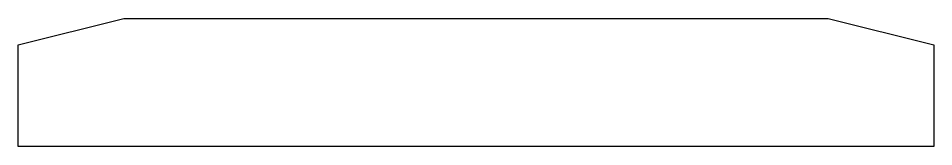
# Model space of a CAD drawing. Header units: millimetres. Extents: x 0 to 650, y 0 to 91.
import ezdxf

# ---------------------------------------------------------------- set-up
doc = ezdxf.new("R2010")
doc.units = ezdxf.units.MM

msp = doc.modelspace()

# ---------------------------------------------------------------- linework, layer by layer
msp.add_lwpolyline([(75, 90.77), (575, 90.77), (575, 90.77), (650, 72.04), (650, 0), (650, 0), (0, 0), (0, 72.04), (75, 90.77), (75, 90.77), (75, 90.77), (75, 90.77)], close=True)

doc.saveas('drawing.dxf')
